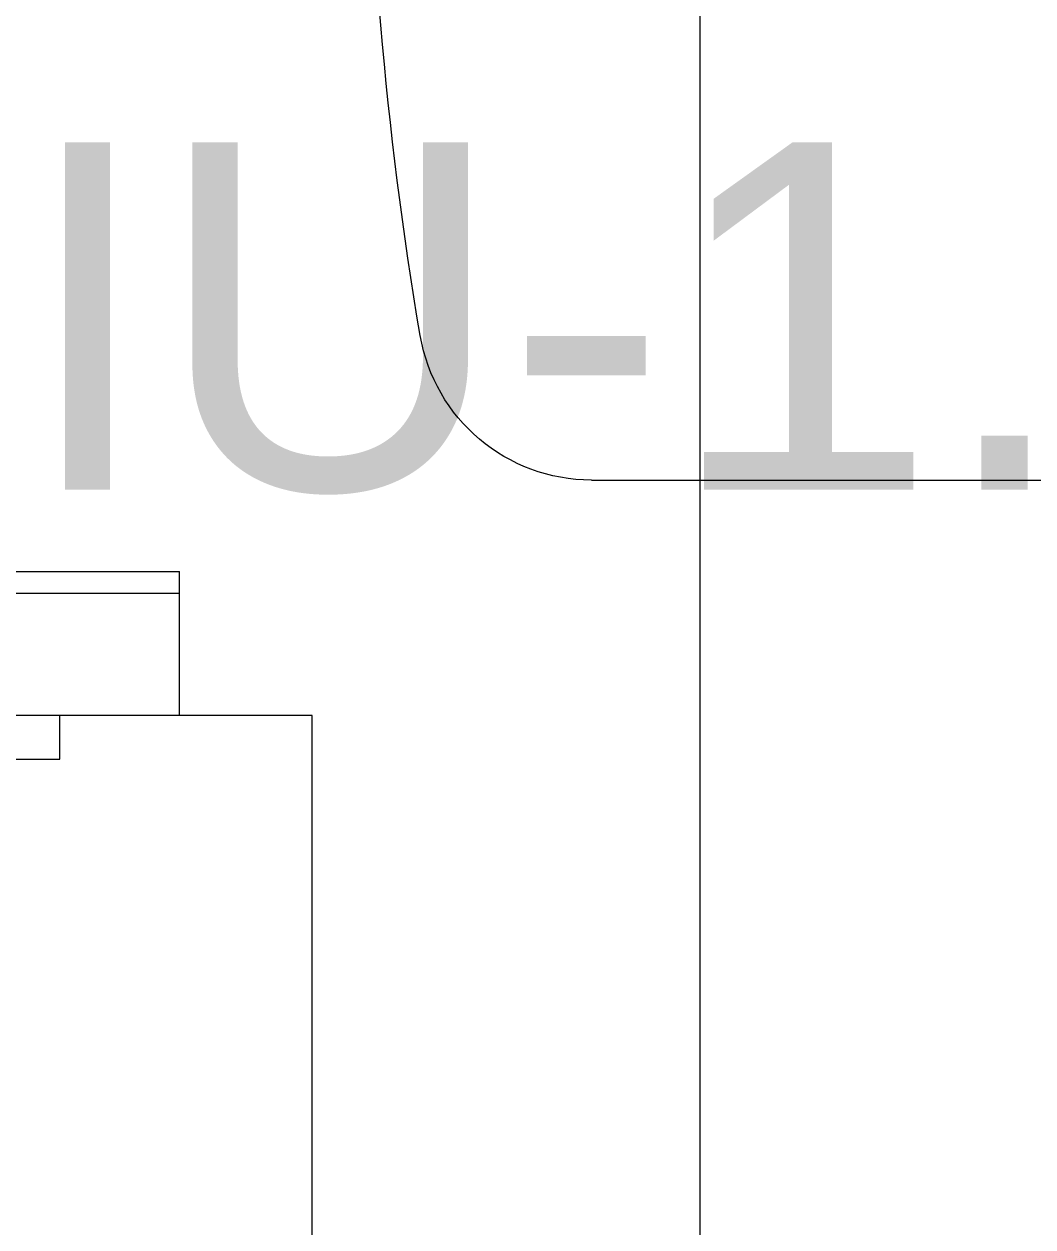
# Model space of a CAD drawing. Header units: millimetres. Extents: x -160614 to 59925, y -157025 to 0.
# Drawn here: x -46427.2 to -46136.9, y -96564.4 to -96218.3 of the extents above; entities that cross this region are included whole.
import ezdxf

# ---------------------------------------------------------------- set-up
doc = ezdxf.new("R2010")
doc.units = ezdxf.units.MM
doc.header["$LTSCALE"] = 8
doc.layers.get('0').update_dxf_attribs({"color": 9, "lineweight": 5})
doc.layers.add('72_EGR_EQP_TAG', color=9, linetype='Continuous', lineweight=5)
doc.layers.add('LOADING', color=9, linetype='Continuous', lineweight=5)
doc.layers.add('A-EXH', color=1, linetype='Continuous')
doc.layers.add('A-Wall-cmu-patt', color=9, linetype='Continuous')
doc.layers.get('0').off()
doc.layers.get('0').freeze()
doc.styles.add('ARIAL', font='arial.ttf')

# ---------------------------------------------------------------- blocks, each defined once
blk = doc.blocks.new('HVACFF')
at = {"layer": 'A-Wall-cmu-patt', "color": 4, "style": 'ARIAL'}
blk.add_text('IU-1.8', height=100, dxfattribs=at).set_placement((-46428.37, -96352.33))
blk.add_text('IU-1.8', height=100, dxfattribs=at).set_placement((-46428.37, -96352.33))
blk = doc.blocks.new('ITPPLT2C-P')
for p, q in [((0.02286, 0.03177), (0.26184, 0.03177)), ((0.26184, -0.00959), (0.26184, 0.03177)), ((0.03041, 0.02557), (0.26184, 0.02557)), ((0.3, -0.00959), (0.0401, -0.00959)), ((0.22741, -0.02218), (0.22741, -0.00959)), ((0.3, -0.27688), (0.3, -0.00959)), ((0.09395, -0.02218), (0.22741, -0.02218))]:
    blk.add_line(p, q)
blk = doc.blocks.new('GF21018-P')
blk.add_line((0.22049, 0.47563), (0.22049, 0.0675))
for centre, radius, start, end in [((-0.0001, -0.52948), 1.06948, 80.36712, 99.63288), ((0.17049, 0.47563), 0.05, 0, 80.3671)]:
    blk.add_arc(centre, radius, start, end)
blk = doc.blocks.new('1stF')
at = {"layer": 'LOADING', "color": 9}
blk.add_line((-46232.78, -94902.61, 0), (-46232.78, -96803.51, 0), dxfattribs=at)
at = {"layer": 'LOADING', "color": 9, "extrusion": (7.77426e-06, 2.24021e-05, 1), "xscale": -1000, "yscale": 1000.000000000001, "zscale": 1000, "rotation": 90.00141075505213}
blk.add_blockref('GF21018-P', (-45788.3, -96129.04, -2.5), dxfattribs=at)
at = {"layer": 'LOADING', "color": 9, "extrusion": (-7.77425e-06, 2.55393e-17, -1), "xscale": -1000, "yscale": 999.9999999999985, "zscale": 1000}
blk.add_blockref('ITPPLT2C-P', (46644.29, -96407.64, 0.36), dxfattribs=at)

msp = doc.modelspace()

# ---------------------------------------------------------------- block references
at = {"layer": '72_EGR_EQP_TAG'}
msp.add_blockref('1stF', (0, 0), dxfattribs=at)
at = {"layer": 'A-EXH'}
msp.add_blockref('HVACFF', (0, 0), dxfattribs=at)

doc.saveas('drawing.dxf')
